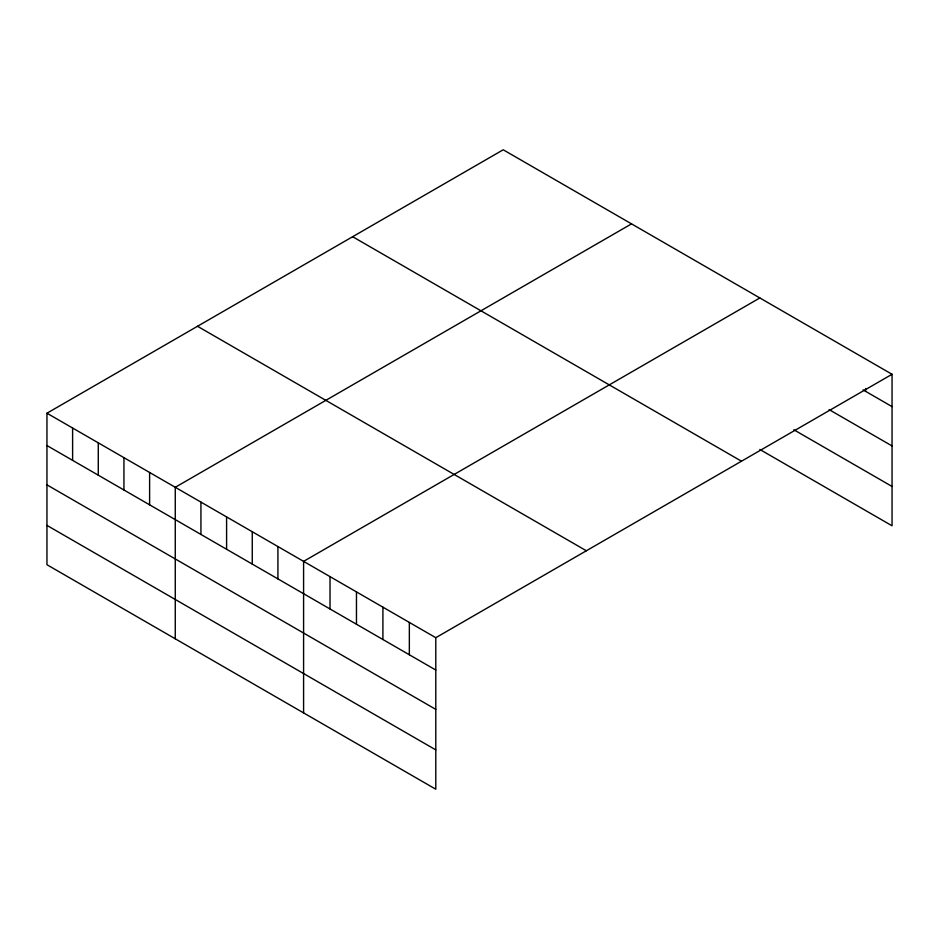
<?xml version="1.0" encoding="UTF-8"?>
<svg xmlns="http://www.w3.org/2000/svg" width="939" height="939" viewBox="0 0 939 939"><rect width="100%" height="100%" fill="white"/><g stroke="black" fill="none" stroke-linecap="round" stroke-linejoin="round"><path stroke-width="1.41" d="M892.05 374.285L435.79 637.698L435.79 789.218L46.95 564.715L46.95 413.207L503.21 149.782L892.05 374.285L892.05 525.793L759.839 449.464M631.524 223.869L175.264 487.294L175.264 638.802M759.839 297.956L303.59 561.369L303.59 712.889M863.094 389.896L892.05 406.622M829.09 409.604L892.05 445.943M793.842 429.769L892.05 486.461M352.641 236.71L741.481 461.213M197.519 326.279L586.359 550.77M46.95 413.207L435.79 637.698M46.95 445.544L435.79 670.035M46.95 484.864L435.79 709.368M46.95 525.394L435.79 749.885M865.605 388.535L865.605 391.352M409.345 622.44L409.345 654.765M382.912 607.169L382.912 639.506M356.468 591.899L356.468 624.235M330.023 576.64L330.023 608.977M277.921 546.557L277.921 578.894M252.262 531.744L252.262 564.069M226.592 516.919L226.592 549.256M200.934 502.107L200.934 534.444M149.606 472.47L149.606 504.806M123.936 457.657L123.936 489.994M98.278 442.832L98.278 475.169M72.608 428.02L72.608 460.356"/></g></svg>
